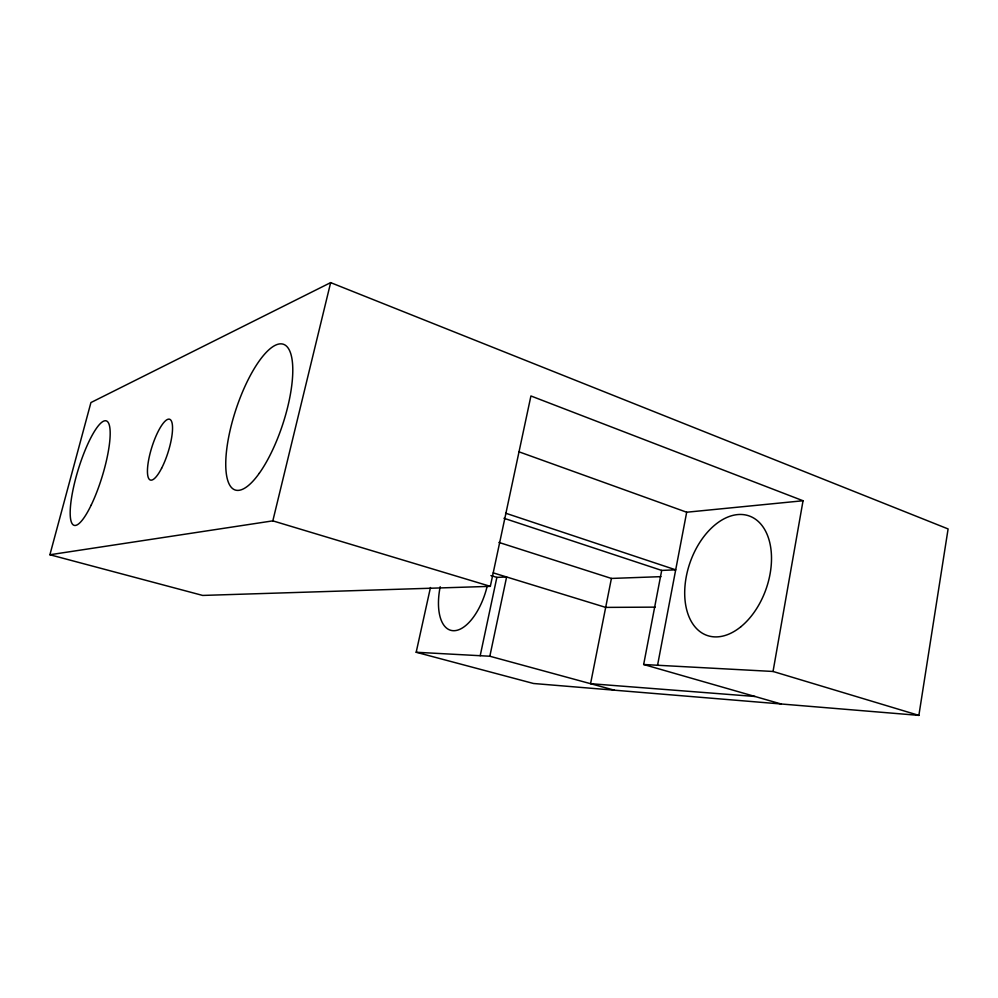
<?xml version="1.0" encoding="UTF-8"?>
<svg xmlns="http://www.w3.org/2000/svg" width="998" height="998" viewBox="0 0 998 998"><rect width="100%" height="100%" fill="white"/><g stroke="black" fill="none" stroke-linecap="round" stroke-linejoin="round"><path stroke-width="1.5" d="M430.462 587.523L416.178 652.255L533.518 683.493L918.871 715.379L948.1 528.94L330.65 282.621L90.93 402.556L49.9 554.751L202.669 595.432L490.33 586.35L530.924 395.969L803.041 500.746L773.038 671.467L643.66 664.506L661.699 570.419L675.696 569.833L686.686 512.224L803.041 500.746M657.557 665.254L675.696 569.833L505.574 513.172M660.938 576.644L611.412 578.441L590.567 683.692L614.344 690.179M416.178 652.255L489.831 656.235L506.61 576.981L496.867 577.38L490.941 575.572M480.2 655.711L496.867 577.38M49.9 554.751L272.828 520.856L330.65 282.621M655.175 607.133L605.711 607.395L493.249 572.877M781.072 703.977L754.999 696.479L590.567 683.692L489.831 656.235M643.66 664.506L754.999 696.479M272.828 520.856L490.33 586.35M773.038 671.467L918.871 715.379M498.938 542.425L611.412 578.441M503.965 518.274L661.699 570.419M518.76 451.732L686.686 512.224M487.136 586.375A47.492 22.704 -73.5 0 1 453.841 630.711A47.492 22.704 -73.5 0 1 440.193 586.737M91.155 505.175A54.653 12.463 -72.9 0 0 106.998 421.218A54.653 12.463 -72.9 0 0 72.392 492.912A54.653 12.463 -72.9 0 0 91.155 505.175M259.368 473.164A76.734 24.538 -71.7 0 0 288.222 348.19A76.734 24.538 -71.7 0 0 230.214 429.851A76.734 24.538 -71.7 0 0 259.368 473.164M740.94 626.682A63.336 40.244 -70.6 0 0 757.594 520.856A63.336 40.244 -70.6 0 0 685.776 579.501A63.336 40.244 -70.6 0 0 740.94 626.682M161.589 468.299A31.886 8.495 -72.5 0 0 169.959 419.397A31.886 8.495 -72.5 0 0 148.415 461.201A31.886 8.495 -72.5 0 0 161.589 468.299"/></g></svg>
